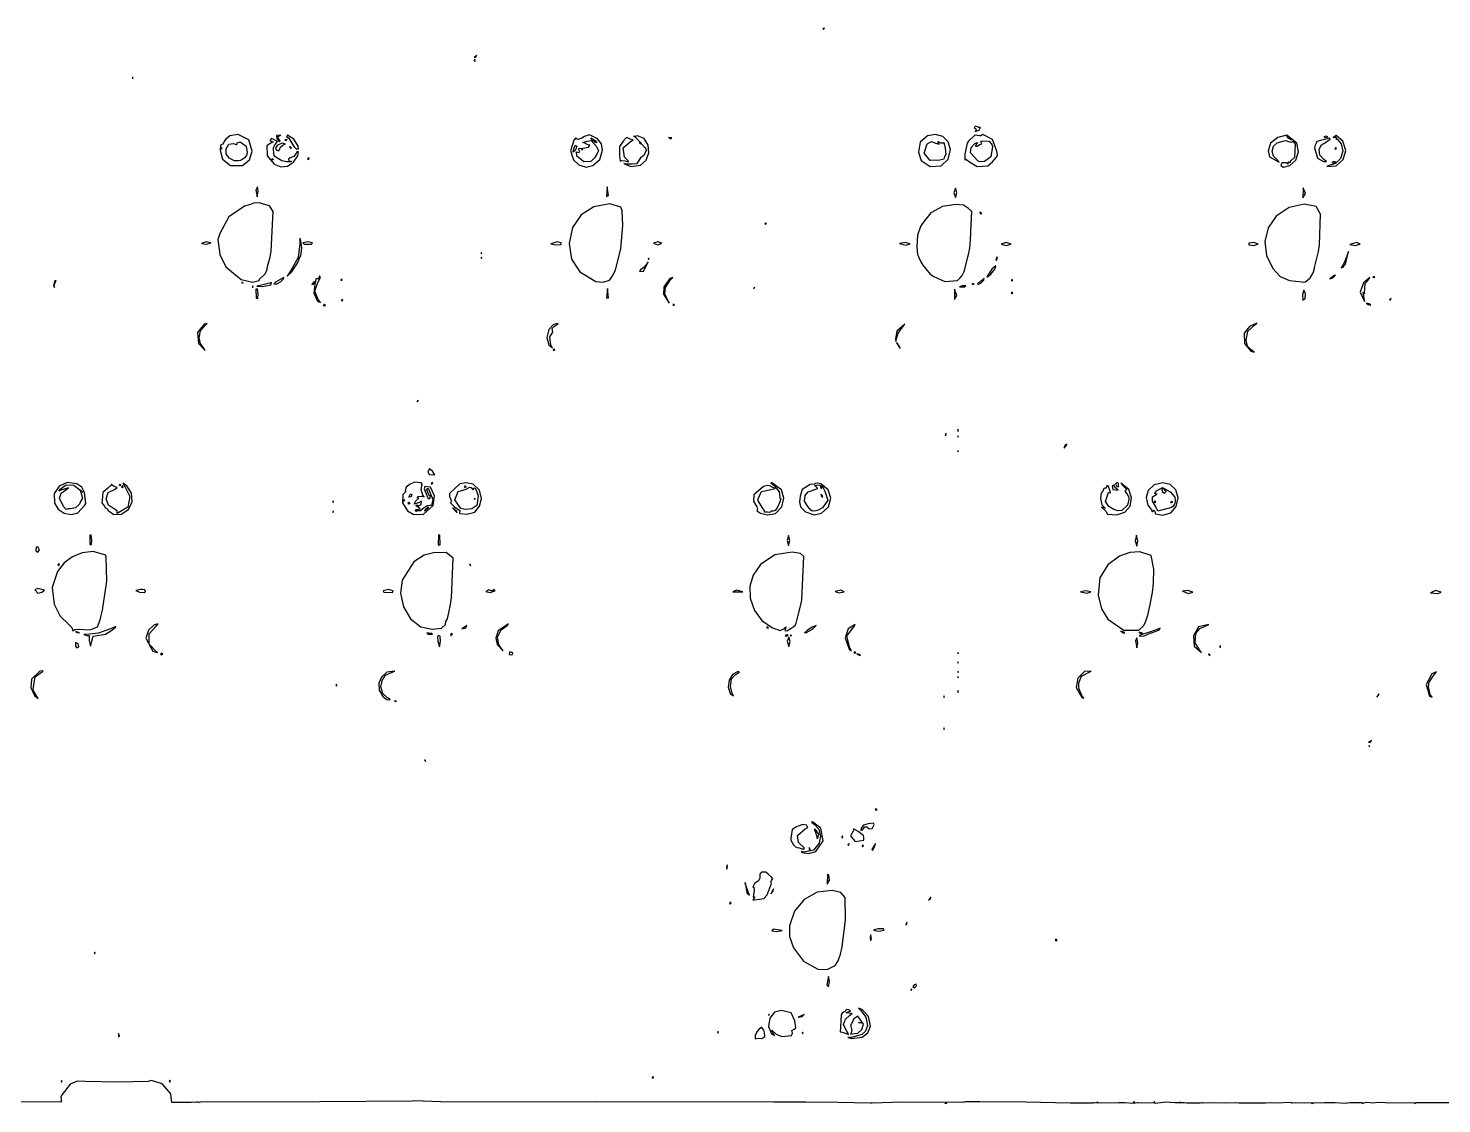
# Model space of a CAD drawing. Extents: x -33 to 316, y 14 to 132.
# Drawn here: x 55 to 132.1, y 13.9 to 72.6 of the extents above; entities that cross this region are included whole.
import ezdxf

# ---------------------------------------------------------------- set-up
doc = ezdxf.new("R2010")
doc.units = 0
doc.layers.add('Layer_1', color=7, linetype='CONTINUOUS')

msp = doc.modelspace()

# ---------------------------------------------------------------- linework, layer by layer
at = {"layer": 'Layer_1', "color": 7}
for points in [[(98.444642, 72.56625), (98.345342, 72.54945), (98.387642, 72.49785), (98.444642, 72.56625)], [(79.481382, 71.08298), (79.331132, 70.98106), (79.416032, 70.98606), (79.481332, 71.08256)], [(79.388782, 70.81695), (79.347782, 70.88045), (79.331182, 70.81695), (79.372182, 70.75345), (79.388782, 70.81695)], [(60.746809, 69.86397), (60.728139, 69.90627), (60.683309, 69.86397), (60.701979, 69.82167), (60.746809, 69.86397)], [(106.86897, 67.00469), (106.94127, 67.16288), (106.85067, 67.16088), (106.78607, 67.19298), (106.67561, 67.23938), (106.597668, 67.152525), (106.68561, 67.07734), (106.70411, 67.01554), (106.65751, 66.94494), (106.86936, 67.00514)], [(66.70247, 65.08307), (67.080771, 65.39527), (67.233673, 65.87574), (67.041365, 66.484371), (66.458888, 66.7709), (66.003547, 66.7044), (65.795474, 66.51488), (65.723264, 66.43508), (65.675284, 66.33988), (65.607754, 66.25638), (65.504865, 66.201258), (65.482739, 65.9186), (65.614486, 65.438171), (66.038479, 65.09398), (66.702473, 65.08318)], [(66.265581, 65.3348), (65.980413, 65.480053), (65.819569, 65.722815), (65.804959, 65.998367), (65.958495, 66.24199), (66.207809, 66.29179), (66.395858, 66.21389), (66.419478, 66.32066), (66.573486, 66.37886), (66.907883, 66.134776), (66.95077, 65.79029), (66.91595, 65.62794), (66.784273, 65.48195), (66.631144, 65.37371), (66.589684, 65.35511), (66.473268, 65.34321), (66.26558, 65.33521)], [(69.149976, 65.04267), (69.485089, 65.265641), (69.710892, 65.62119), (69.758632, 65.836436), (69.678482, 65.85444), (69.591682, 65.69755), (69.493682, 65.57241), (69.303825, 65.50371), (69.215745, 65.42331), (69.227401, 65.32155), (69.37223, 65.31588), (69.34854, 65.28578), (69.112701, 65.28478), (68.845764, 65.33468), (68.430309, 65.58715), (68.393689, 65.97587), (68.401189, 66.06567), (68.483269, 66.23083), (68.613597, 66.395266), (68.578139, 66.41391), (68.366849, 66.52431), (68.282179, 66.56231), (68.198346, 66.451698), (68.257919, 66.4071), (68.368324, 66.37), (68.256315, 66.3196), (68.036829, 66.16012), (68.054394, 65.607679), (68.432553, 65.16392), (68.789912, 65.013708), (69.150014, 65.04294)], [(68.773353, 66.08359), (68.922641, 66.20739), (69.044142, 66.24549), (68.88273, 66.30789), (68.607563, 66.18916), (68.500681, 66.041198), (68.563733, 65.9198), (68.688549, 65.888364), (68.773351, 66.08351)], [(68.747809, 66.43261), (68.637446, 66.60541), (68.578476, 66.64771), (68.684309, 66.69001), (68.790142, 66.73231), (68.563634, 66.71261), (68.574214, 66.5578), (68.663144, 66.428), (68.705474, 66.3937), (68.747804, 66.4326)], [(69.128809, 66.50311), (69.011512, 66.48631), (69.061782, 66.43601), (69.128812, 66.50301)], [(69.74241, 66.13524), (69.509809, 66.51997), (69.147935, 66.73122), (69.101012, 66.674466), (69.230045, 66.56879), (69.495166, 66.11738), (69.623491, 65.98707), (69.748186, 66.003716), (69.74241, 66.13524)], [(85.797732, 65.07929), (86.195437, 65.418258), (86.334422, 65.92701), (86.273133, 66.258861), (86.064612, 66.54749), (85.62798, 66.751269), (85.342472, 66.67535), (85.204892, 66.57865), (84.993222, 66.50025), (84.919122, 66.53635), (84.879148, 66.597293), (84.762832, 66.46655), (84.584632, 65.88839), (84.75787, 65.397139), (85.045032, 65.12275), (85.154072, 65.08455), (85.432763, 65.004178), (85.797712, 65.07955)], [(85.317002, 65.28504), (85.191192, 65.39081), (85.019142, 65.52478), (84.935742, 65.58838), (84.920942, 65.82236), (85.026782, 65.79846), (85.088382, 65.83466), (85.045382, 65.94861), (85.044051, 66.020056), (85.269332, 66.03421), (85.563672, 66.08391), (85.635648, 66.191773), (85.553672, 66.21112), (85.468972, 66.25342), (85.363142, 66.29762), (85.257302, 66.33582), (85.362742, 66.36782), (85.494272, 66.40932), (85.713946, 66.442888), (86.001412, 66.12208), (86.123192, 65.88948), (86.029492, 65.69656), (85.895732, 65.50364), (85.830832, 65.42544), (85.698982, 65.29844), (85.316482, 65.28504)], [(85.930272, 66.33883), (85.767832, 66.49101), (85.698332, 66.59338), (85.935132, 66.45261), (85.983832, 66.38351), (86.015232, 66.31551), (85.930232, 66.33881)], [(87.555082, 65.34362), (87.755691, 65.294658), (87.724782, 65.34762), (87.523702, 65.54485), (87.450306, 66.046451), (87.863592, 66.39359), (88.00708, 66.476909), (87.844792, 66.5193), (87.687392, 66.594), (87.629792, 66.6), (87.463932, 66.41767), (87.250832, 66.12616), (87.260832, 65.64164), (87.275932, 65.4647), (87.298067, 65.326403), (87.383112, 65.35051), (87.555452, 65.34451)], [(88.399702, 65.10789), (88.709723, 65.385017), (88.853765, 65.771606), (88.820908, 66.18873), (88.600232, 66.55746), (88.232472, 66.7019), (88.103242, 66.6742), (88.023088, 66.678525), (88.123542, 66.6266), (88.602182, 66.11037), (88.672182, 66.04127), (88.717682, 65.88531), (88.573582, 65.60463), (88.410212, 65.50533), (88.212512, 65.19374), (88.182912, 65.18374), (87.951052, 65.15744), (87.655892, 65.16144), (87.495112, 65.19584), (87.882522, 65.03969), (88.399752, 65.10749)], [(88.432802, 66.30812), (88.390502, 66.35042), (88.348202, 66.30812), (88.390502, 66.26582), (88.432802, 66.30812)], [(90.116442, 66.59751), (89.937872, 66.60901), (90.059992, 66.53751), (90.116392, 66.59751)], [(104.79639, 65.07529), (105.190125, 65.435261), (105.31329, 65.95691), (105.178169, 66.373762), (104.884956, 66.658328), (104.490728, 66.777117), (104.05256, 66.69664), (103.655225, 66.357164), (103.55684, 65.8144), (103.70008, 65.36634), (104.195536, 65.028241), (104.79639, 65.07529)], [(104.20197, 65.35142), (103.880783, 65.76095), (104.0445, 66.27629), (104.279324, 66.392471), (104.4983, 66.30799), (104.6888, 66.25719), (104.638, 66.34189), (104.6322, 66.391403), (104.7548, 66.33059), (104.91824, 66.31359), (104.94494, 66.34269), (105.01544, 66.03028), (105.04704, 65.68722), (105.00074, 65.61332), (104.96564, 65.49868), (104.94884, 65.43658), (104.73432, 65.37838), (104.20202, 65.35148)], [(107.34211, 65.0656), (107.60251, 65.28429), (107.80896, 65.53191), (107.86856, 65.63071), (107.83656, 65.87413), (107.603088, 66.499548), (107.06291, 66.77371), (106.96216, 66.69961), (106.89716, 66.70661), (106.63989, 66.73291), (106.29749, 66.41412), (106.21709, 66.3032), (106.09752, 65.7075), (106.09352, 65.51348), (106.08272, 65.37701), (106.14152, 65.42991), (106.34612, 65.27804), (106.76361, 65.0399), (107.34258, 65.0659)], [(106.9113, 65.29204), (106.80599, 65.33434), (106.40093, 65.77662), (106.442146, 66.07478), (106.64246, 66.29011), (106.789865, 66.346835), (106.73246, 66.27531), (106.68036, 66.13866), (106.77916, 66.14926), (106.89477, 66.22396), (107.01609, 66.26416), (106.97379, 66.34546), (106.96169, 66.38996), (107.08071, 66.43516), (107.40869, 66.40706), (107.48279, 66.32386), (107.52509, 66.28686), (107.56739, 66.22836), (107.60359, 66.1213), (107.50839, 65.55549), (107.16308, 65.297929), (106.91116, 65.29203)], [(123.81095, 65.08456), (124.139521, 65.379744), (124.27772, 65.83767), (124.19432, 66.30804), (123.64909, 66.73894), (123.155693, 66.620573), (122.75618, 66.29657), (122.62547, 65.88859), (122.71077, 65.55358), (123.23263, 65.27697), (123.12642, 65.39412), (122.925878, 65.596558), (122.857495, 65.867943), (122.921825, 66.134823), (123.11942, 66.32375), (123.572736, 66.447195), (123.86967, 66.36685), (123.96307, 66.37845), (123.99045, 66.41538), (124.10291, 66.24069), (124.06971, 65.51848), (123.89398, 65.35998), (123.83638, 65.31938), (123.82158, 65.22728), (123.78108, 65.24708), (123.73418, 65.29188), (123.71168, 65.22838), (123.69958, 65.16488), (123.63878, 65.22838), (123.37043, 65.23898), (123.32553, 65.09081), (123.47401, 64.99561), (123.81089, 65.08451)], [(123.74935, 66.56158), (123.65175, 66.68904), (123.90811, 66.47887), (123.74936, 66.56157)], [(125.81314, 65.30992), (125.6629, 65.41458), (125.452595, 65.650976), (125.4111, 65.97006), (125.537244, 66.216524), (125.8192, 66.36845), (126.01781, 66.52408), (125.97761, 66.57258), (125.78217, 66.51968), (125.48372, 66.44968), (125.29256, 66.38688), (125.26586, 66.34048), (125.19656, 66.19743), (125.15236, 66.04321), (125.315938, 65.494878), (125.63913, 65.30362), (125.81319, 65.30962)], [(125.87664, 66.64781), (125.79694, 66.69011), (125.66494, 66.64781), (125.74464, 66.60551), (125.87664, 66.64781)], [(126.34671, 65.07649), (126.728594, 65.406048), (126.8705, 65.89576), (126.709048, 66.413143), (126.3359, 66.71559), (126.16747, 66.61689), (126.23067, 66.63739), (126.34479, 66.62689), (126.37399, 66.56339), (126.32109, 66.51689), (126.40509, 66.49839), (126.60989, 66.26094), (126.704841, 65.87073), (126.56739, 65.45961), (126.305855, 65.189655), (125.94976, 65.08044), (125.83422, 65.03814), (126.34667, 65.07654)], [(65.533816, 66.0364), (65.559396, 66.062), (65.556096, 65.9809), (65.533856, 66.0365)], [(69.382809, 66.05135), (69.269919, 66.12435), (69.342969, 66.01146), (69.382809, 66.05126)], [(84.727072, 65.87415), (84.778672, 66.06194), (84.856126, 66.19439), (84.929462, 66.11774), (84.847462, 65.90907), (84.727966, 65.804815), (84.727082, 65.87417)], [(85.257802, 65.96935), (85.239102, 66.01165), (85.194302, 65.96935), (85.213002, 65.92705), (85.257802, 65.96935)], [(126.36347, 66.01155), (126.29747, 66.05385), (126.25767, 66.01155), (126.32367, 65.96925), (126.36347, 66.01155)], [(68.303309, 65.41901), (68.321979, 65.46131), (68.366809, 65.41901), (68.348139, 65.37671), (68.303309, 65.41901)], [(70.335309, 65.46125), (70.319139, 65.50355), (70.250639, 65.46125), (70.266809, 65.41895), (70.335299, 65.46125)], [(126.31302, 65.25282), (126.26712, 65.29512), (126.17292, 65.29212), (126.10942, 65.24982), (126.21878, 65.20752), (126.31298, 65.25302)], [(67.562476, 63.66567), (67.515619, 63.929483), (67.424406, 63.74367), (67.499786, 63.38694), (67.562476, 63.66564)], [(86.664062, 63.44472), (86.591262, 63.91615), (86.545162, 63.40261), (86.663982, 63.44471)], [(105.66247, 63.59865), (105.57777, 63.85265), (105.49307, 63.59865), (105.57777, 63.34465), (105.66247, 63.59865)], [(124.65995, 63.55966), (124.54787, 63.87674), (124.52987, 63.32966), (124.65991, 63.55966)], [(67.606549, 58.81634), (67.654199, 58.92044), (67.668309, 58.93484), (67.923473, 59.16397), (68.006763, 59.32238), (68.039943, 59.45135), (68.061863, 59.58737), (68.133773, 59.82914), (68.204313, 60.09735), (68.225443, 60.1977), (68.261753, 60.41633), (68.366473, 62.58381), (68.17756, 62.89061), (67.842957, 62.98581), (67.622955, 63.05281), (67.293356, 63.02671), (67.143751, 62.96321), (66.812645, 62.87251), (65.951723, 62.28484), (65.46219, 61.37185), (65.360065, 61.05819), (65.465975, 60.2293), (65.784474, 59.55716), (66.620447, 58.86454), (67.241943, 58.72201), (67.606547, 58.81631)], [(86.718302, 58.84324), (86.788802, 58.92434), (86.884002, 59.07985), (86.993472, 59.28004), (87.039272, 59.3939), (87.266892, 60.25401), (87.328992, 60.56492), (87.444222, 61.807), (87.400122, 62.62842), (87.332122, 62.81174), (86.737242, 63.00567), (85.865103, 62.839104), (85.161242, 62.39686), (84.688511, 61.714274), (84.517302, 60.83707), (84.648597, 59.987113), (85.104582, 59.28507), (85.963328, 58.768364), (86.375052, 58.726045), (86.718282, 58.84328)], [(105.69498, 58.81921), (105.83152, 58.96207), (105.92252, 59.06866), (105.94542, 59.09626), (105.97992, 59.17036), (106.05452, 59.30155), (106.09302, 59.42855), (106.25522, 60.10084), (106.29382, 60.235), (106.36092, 60.57155), (106.40442, 61.01605), (106.44472, 61.87503), (106.46992, 62.58584), (106.29571, 62.74286), (106.02619, 62.921504), (105.59905, 62.95866), (104.878084, 62.847871), (104.23685, 62.51017), (103.75755, 61.91257), (103.67275, 61.76628), (103.513326, 61.297784), (103.47958, 60.65621), (103.50868, 60.24346), (103.54858, 60.16936), (103.58828, 60.07176), (103.69411, 59.8307), (103.79994, 59.65019), (104.19352, 59.16921), (104.40116, 59.03157), (105.00644, 58.77207), (105.69512, 58.81927)], [(107.01714, 62.47161), (106.95364, 62.54031), (106.89014, 62.52431), (106.95364, 62.45561), (107.01714, 62.47161)], [(124.48645, 58.73951), (124.56455, 58.72951), (124.64355, 58.75101), (124.77396, 58.83121), (124.92104, 58.96643), (125.0834, 59.24383), (125.1527, 59.46662), (125.1786, 59.59849), (125.37121, 60.40218), (125.43191, 60.76202), (125.49331, 62.43408), (125.24833, 62.84761), (124.59151, 62.96996), (123.77296, 62.801766), (123.06127, 62.32425), (122.633616, 61.690944), (122.45722, 60.949915), (122.537436, 60.185006), (122.87962, 59.48006), (123.290594, 59.036099), (123.79534, 58.80915), (124.48632, 58.73955)], [(95.281102, 61.93966), (95.189502, 61.92286), (95.214102, 61.87256), (95.281102, 61.93956)], [(64.980142, 60.86822), (64.72864, 60.93172), (64.459184, 60.83182), (64.733199, 60.80472), (64.980142, 60.86822)], [(69.705224, 59.76628), (69.848476, 60.11803), (69.890806, 60.14843), (69.934076, 60.60715), (69.868446, 61.08896), (69.826146, 61.111591), (69.835566, 60.81071), (69.745502, 60.066071), (69.338839, 59.37148), (69.130737, 59.05814), (69.367904, 59.265066), (69.70523, 59.76624)], [(70.472892, 60.80142), (70.525812, 60.87022), (70.26459, 60.92312), (69.996058, 60.865963), (70.06829, 60.79736), (70.472895, 60.80136)], [(84.083662, 60.78762), (84.086662, 60.87232), (83.860212, 60.93172), (83.522612, 60.82136), (83.790722, 60.76236), (84.084142, 60.78766)], [(89.575802, 60.84702), (89.342972, 60.93172), (89.110142, 60.84702), (89.342972, 60.76232), (89.575802, 60.84702)], [(79.741062, 60.34689), (79.715462, 60.32129), (79.737662, 60.26569), (79.740662, 60.34679)], [(103.1146, 60.81533), (102.82924, 60.88943), (102.5298, 60.82903), (102.88924, 60.73463), (103.1146, 60.81533)], [(108.6258, 60.80473), (108.35064, 60.88943), (108.07547, 60.80473), (108.35064, 60.72003), (108.6258, 60.80473)], [(122.0878, 60.80473), (121.86555, 60.88873), (121.58496, 60.85113), (121.574906, 60.758848), (121.8363, 60.72004), (122.0878, 60.80474)], [(126.72633, 59.55306), (126.78683, 59.65889), (126.84153, 59.70429), (127.0101, 60.39716), (126.87217, 59.99639), (126.74453, 59.71101), (126.61753, 59.51416), (126.72639, 59.55306)], [(127.65464, 60.80422), (127.46509, 60.88052), (127.08314, 60.78092), (127.36889, 60.72882), (127.65464, 60.80432)], [(79.741062, 60.0929), (79.715462, 60.0673), (79.737662, 60.0117), (79.740662, 60.0928)], [(88.553232, 59.30649), (88.627532, 59.43349), (88.659132, 59.49259), (88.821852, 59.84014), (88.602142, 59.53906), (88.412922, 59.40586), (88.349522, 59.32066), (88.553242, 59.30646)], [(88.877302, 60.0003), (88.858602, 60.0426), (88.813802, 60.0003), (88.832502, 59.958), (88.877302, 60.0003)], [(107.51455, 59.16972), (107.65214, 59.35092), (107.73684, 59.44892), (107.78154, 59.61826), (107.68634, 59.54136), (107.55694, 59.43686), (107.48284, 59.32825), (107.34526, 59.11262), (107.289394, 59.006856), (107.51459, 59.16972)], [(107.86251, 60.0638), (107.82151, 60.085), (107.78051, 59.93684), (107.82151, 59.91564), (107.86251, 60.06381)], [(56.437907, 58.54623), (56.493597, 58.71513), (56.546802, 58.791643), (56.460207, 58.79173), (56.391427, 58.5275), (56.44223, 58.437611), (56.437907, 58.5463)], [(66.736976, 58.68794), (66.660396, 58.72964), (66.673476, 58.68794), (66.736976, 58.68794)], [(68.242921, 58.58697), (68.286411, 58.70588), (68.239811, 58.69188), (67.731811, 58.55998), (67.477811, 58.51528), (67.783568, 58.48418), (68.242923, 58.587)], [(68.572121, 58.63447), (68.765542, 58.75322), (68.913527, 58.89935), (68.947656, 58.972844), (68.790142, 58.88385), (68.504392, 58.72034), (68.409142, 58.61709), (68.572121, 58.63449)], [(70.652812, 58.73664), (70.568142, 58.71984), (70.483472, 58.60709), (70.568142, 58.62379), (70.652812, 58.73655)], [(70.949142, 57.61344), (70.824232, 57.78187), (70.654229, 58.239524), (70.800632, 58.71238), (70.949622, 58.98585), (70.901122, 59.06585), (70.862822, 58.96507), (70.847022, 58.88567), (70.770022, 58.93367), (70.697822, 58.90157), (70.683622, 58.78344), (70.647322, 58.61372), (70.583193, 58.126626), (70.792372, 57.68502), (70.949102, 57.61342)], [(72.134472, 58.85651), (72.115772, 58.89881), (72.070972, 58.85651), (72.089672, 58.81421), (72.134472, 58.85651)], [(89.873382, 57.76161), (89.72326, 58.086256), (89.765002, 58.44505), (90.029262, 58.82759), (90.169908, 58.976319), (90.007562, 58.92509), (89.682992, 58.46747), (89.656192, 58.07026), (89.962892, 57.58726), (89.873492, 57.76159)], [(106.5938, 58.62139), (106.4884, 58.64569), (106.5278, 58.60269), (106.5938, 58.62139)], [(106.96282, 58.67269), (107.1316, 58.84202), (107.143038, 58.938556), (107.0422, 58.83602), (106.91551, 58.73019), (106.80547, 58.66669), (106.800239, 58.604965), (106.96282, 58.67269)], [(108.71047, 58.86151), (108.66817, 58.87771), (108.62587, 58.80921), (108.66817, 58.79301), (108.71047, 58.86151)], [(126.15453, 58.97069), (126.301, 59.10727), (126.2282, 59.08357), (126.04593, 58.94827), (125.99703, 58.90017), (126.15445, 58.97077)], [(127.88155, 57.76713), (127.80845, 58.17988), (127.84515, 58.13758), (127.87685, 58.09528), (127.90445, 58.38103), (127.923364, 58.650349), (128.07376, 58.82552), (128.17646, 58.98427), (127.826035, 58.691985), (127.65573, 58.17521), (127.88983, 57.67193), (127.88183, 57.76713)], [(128.44839, 59.0113), (128.34255, 59.0113), (128.39545, 58.9899), (128.44835, 59.0113)], [(67.287309, 58.47613), (67.268639, 58.51843), (67.223809, 58.47613), (67.242479, 58.43383), (67.287309, 58.47613)], [(67.562476, 58.09513), (67.524124, 58.353216), (67.436022, 58.35001), (67.441622, 57.85484), (67.532101, 57.842726), (67.562437, 58.09513)], [(86.662482, 57.87288), (86.597682, 58.37967), (86.545282, 57.85676), (86.662522, 57.87286)], [(94.629632, 58.41483), (94.613032, 58.45463), (94.571232, 58.38893), (94.629732, 58.41483)], [(105.65422, 58.00663), (105.53029, 58.34912), (105.52229, 57.78379), (105.65427, 58.00663)], [(106.08538, 58.47113), (106.141279, 58.530193), (105.96227, 58.53353), (105.80726, 58.47023), (106.08538, 58.47116)], [(108.71047, 58.13749), (108.66817, 58.17979), (108.62587, 58.13749), (108.66817, 58.09519), (108.71047, 58.13749)], [(124.65095, 57.8128), (124.66235, 58.09819), (124.57485, 58.29898), (124.50075, 58.04182), (124.52895, 57.74238), (124.65087, 57.81278)], [(129.34458, 57.8466), (129.24214, 57.7699), (129.30514, 57.756), (129.34454, 57.8465)], [(71.221562, 57.45587), (71.175662, 57.52037), (71.095562, 57.46307), (71.221562, 57.45607)], [(72.176812, 57.75913), (72.134512, 57.79893), (72.092212, 57.73293), (72.134512, 57.69313), (72.176812, 57.75913)], [(90.253142, 57.47897), (90.210842, 57.52377), (90.168542, 57.50507), (90.210842, 57.46027), (90.253142, 57.47897)], [(128.14147, 57.54497), (127.97214, 57.59087), (128.08855, 57.50957), (128.221733, 57.469795), (128.14145, 57.54507)], [(64.604612, 55.1183), (64.41037, 55.36418), (64.34538, 55.69148), (64.406885, 56.073853), (64.625127, 56.32526), (64.771275, 56.47162), (64.612497, 56.43), (64.254745, 55.976478), (64.306571, 55.37855), (64.671303, 55.00539), (64.604613, 55.1183)], [(83.606802, 55.1547), (83.516702, 55.29947), (83.467102, 55.74484), (83.622502, 56.00672), (83.596502, 56.20064), (83.723242, 56.32056), (83.906842, 56.47745), (83.667442, 56.41306), (83.411136, 56.140076), (83.301672, 55.70465), (83.409502, 55.30381), (83.606802, 55.15467)], [(102.44882, 55.94404), (102.68477, 56.27212), (102.8124, 56.44431), (102.38601, 56.04819), (102.30631, 55.62893), (102.33451, 55.49181), (102.37151, 55.63997), (102.44881, 55.94404)], [(121.874998, 54.90976), (121.707848, 55.0439), (121.508318, 55.243293), (121.432088, 55.5615), (121.522192, 56.064889), (121.894318, 56.38416), (122.018888, 56.48424), (121.609753, 56.317885), (121.321548, 55.94462), (121.348737, 55.379204), (121.682518, 54.96345), (121.874998, 54.90975)], [(83.733802, 55.0473), (83.691502, 55.0896), (83.649202, 55.0473), (83.691502, 55.005), (83.733802, 55.0473)], [(102.52525, 55.2004), (102.41683, 55.38134), (102.36403, 55.42814), (102.55925, 55.10484), (102.52525, 55.20044)], [(76.288542, 52.28514), (76.272542, 52.30114), (76.214442, 52.21104), (76.288542, 52.28514)], [(105.06618, 50.47531), (105.02748, 50.45411), (105.02748, 50.34828), (105.06618, 50.47528)], [(105.73372, 50.35625), (105.70812, 50.33065), (105.73032, 50.27505), (105.73332, 50.35625)], [(105.73414, 50.71792), (105.71304, 50.66582), (105.73254, 50.59092), (105.73454, 50.71792)], [(105.73372, 49.55191), (105.70812, 49.52631), (105.73032, 49.47071), (105.73332, 49.55181)], [(111.5468, 49.72994), (111.613, 49.81434), (111.6493, 49.88814), (111.54173, 49.83554), (111.50453, 49.67103), (111.54683, 49.73003)], [(57.729437, 46.15102), (58.100091, 46.57784), (58.162131, 46.66524), (58.092561, 47.2579), (57.932172, 47.54821), (57.666036, 47.73175), (57.141557, 47.806775), (56.701047, 47.603809), (56.437803, 47.202909), (56.445122, 46.68413), (56.648031, 46.349877), (56.972335, 46.131909), (57.354111, 46.056761), (57.729434, 46.15097)], [(76.547602, 46.06617), (77.098022, 46.55628), (77.172061, 47.082689), (76.947502, 47.54507), (76.638882, 47.59637), (76.601482, 47.45593), (76.755542, 47.09086), (76.833442, 46.93541), (76.915742, 46.93841), (76.947442, 47.06771), (76.879342, 47.10571), (76.741112, 47.43696), (76.820312, 47.50536), (77.072412, 46.87516), (77.003412, 46.56015), (76.918112, 46.55315), (76.768162, 46.53655), (76.549932, 46.38356), (76.410112, 46.25854), (76.256182, 46.26354), (76.193282, 46.30294), (76.184282, 46.22904), (76.138882, 46.24024), (76.151982, 46.33414), (76.299592, 46.34414), (76.382562, 46.364771), (76.282892, 46.46089), (76.160963, 46.543625), (76.219192, 46.58121), (76.282692, 46.53891), (76.452482, 46.60321), (76.456482, 46.76196), (76.411582, 46.77196), (76.344882, 46.70946), (76.175552, 46.66496), (76.070962, 46.63416), (76.160362, 46.81139), (76.324932, 46.95948), (76.215522, 46.97308), (76.275122, 47.03848), (76.481332, 47.06688), (76.605017, 47.021518), (76.540632, 47.11708), (76.451932, 47.43409), (76.504832, 47.69405), (76.436147, 47.783565), (76.085072, 47.81767), (75.850692, 47.71154), (75.635442, 47.54365), (75.562942, 47.34354), (75.605242, 47.30124), (75.548542, 47.25894), (75.442702, 47.15112), (75.426403, 46.698676), (75.695322, 46.25677), (76.001775, 46.082108), (76.547042, 46.06745)], [(77.188382, 48.22369), (77.063522, 48.42229), (76.898495, 48.547105), (76.813462, 48.40099), (76.884562, 48.24744), (77.188392, 48.22374)], [(77.087472, 47.76833), (77.023972, 47.80813), (76.987572, 47.71053), (77.087472, 47.76833)], [(79.362942, 46.19212), (79.630818, 46.512108), (79.727432, 46.93657), (79.621285, 47.387669), (79.280432, 47.71633), (78.895962, 47.79093), (78.555442, 47.72653), (77.992672, 47.20604), (77.995672, 47.0209), (78.060872, 46.89864), (78.089272, 46.76772), (78.062572, 46.72782), (78.038306, 46.702953), (78.263362, 46.48178), (78.549112, 46.28437), (78.537112, 46.15439), (78.547712, 46.11289), (78.928902, 46.08439), (79.362652, 46.19217)], [(95.763872, 46.12543), (96.104652, 46.474415), (96.222172, 46.95441), (96.084582, 47.40996), (95.566002, 47.78696), (95.505608, 47.781773), (95.666202, 47.66866), (95.972862, 47.29748), (96.004862, 47.04246), (95.986862, 46.96536), (96.055762, 46.94196), (96.010462, 46.74965), (95.926762, 46.57621), (95.841162, 46.41099), (95.756462, 46.27271), (95.631702, 46.25041), (95.523122, 46.24241), (95.459122, 46.16611), (95.336142, 46.18941), (95.292142, 46.18869), (95.161172, 46.18169), (95.158172, 46.28079), (95.059372, 46.42855), (94.815862, 46.79988), (94.811862, 46.92523), (95.006112, 47.3156), (95.440002, 47.4044), (95.756722, 47.4802), (95.555652, 47.5657), (95.502752, 47.6042), (95.412752, 47.6161), (95.351752, 47.6344), (95.112702, 47.5935), (94.586682, 47.13088), (94.570982, 46.791331), (94.755982, 46.48407), (94.792582, 46.34131), (94.744982, 46.25791), (94.846522, 46.19961), (94.950322, 46.13861), (95.321333, 46.037733), (95.764052, 46.12581)], [(114.48716, 47.5941), (114.46646, 47.6614), (114.47046, 47.749), (114.40906, 47.8087), (114.29804, 47.7325), (114.372038, 47.582523), (114.48673, 47.59411)], [(56.944599, 46.49121), (56.72579, 46.94533), (56.808434, 47.220361), (57.065189, 47.40174), (57.213576, 47.50936), (56.799226, 47.3837), (56.688447, 47.331838), (56.758876, 47.4485), (57.093204, 47.676294), (57.511825, 47.65724), (57.993794, 47.28473), (57.936214, 47.31093), (57.852894, 47.38503), (57.915654, 47.14669), (57.980883, 46.955748), (57.872234, 46.76488), (57.814414, 46.61971), (57.597295, 46.420496), (57.315215, 46.37282), (57.192677, 46.37982), (57.092241, 46.341129), (56.9446, 46.49149)], [(60.081215, 46.07517), (60.479085, 46.329655), (60.678307, 46.74724), (60.656716, 47.217183), (60.392149, 47.62874), (60.169725, 47.765135), (60.292429, 47.58284), (60.562188, 47.045284), (60.446993, 46.46911), (59.870671, 46.11492), (59.865171, 46.26767), (59.721386, 46.35487), (59.386305, 46.566706), (59.265101, 46.91751), (59.371823, 47.257344), (59.715713, 47.43235), (59.875467, 47.54089), (59.701511, 47.59659), (59.603771, 47.66009), (59.556911, 47.72359), (59.534551, 47.65969), (59.366741, 47.50546), (59.086803, 47.258598), (59.055079, 46.83454), (59.031569, 46.69378), (59.078069, 46.63028), (59.184644, 46.51704), (59.217764, 46.42324), (59.311424, 46.40904), (59.378744, 46.28), (59.688438, 46.06954), (60.081177, 46.07554)], [(60.069476, 47.658), (60.027146, 47.7028), (59.984816, 47.6841), (60.027146, 47.6393), (60.069476, 47.658)], [(60.196476, 47.5754), (60.154146, 47.6389), (60.111816, 47.5754), (60.154146, 47.5119), (60.196476, 47.5754)], [(75.779582, 47.00001), (75.859582, 47.18517), (75.926682, 47.14527), (75.902182, 47.02136), (75.779592, 47.00006)], [(78.678652, 46.36308), (78.599552, 46.38798), (78.282712, 46.86093), (78.453672, 47.312485), (78.894362, 47.44277), (79.027552, 47.51467), (79.094252, 47.56087), (79.164752, 47.53497), (79.204152, 47.47347), (79.267652, 47.41197), (79.331152, 47.50047), (79.39627, 47.511196), (79.480512, 47.30659), (79.545112, 47.07858), (79.484212, 46.55942), (79.200302, 46.37876), (78.859932, 46.34296), (78.678662, 46.36306)], [(78.823172, 47.57547), (78.839772, 47.63897), (78.880772, 47.57547), (78.864172, 47.51197), (78.823172, 47.57547)], [(98.283192, 46.13343), (98.659645, 46.477106), (98.776736, 46.94785), (98.63758, 47.413652), (98.245292, 47.7425), (98.062392, 47.764), (97.953232, 47.7464), (97.882732, 47.7194), (97.652462, 47.7003), (97.220382, 47.42372), (97.111212, 47.06161), (97.066512, 46.74581), (97.12338, 46.472291), (97.408172, 46.20538), (97.87152, 46.038574), (98.283192, 46.13348)], [(97.774792, 46.23854), (97.690092, 46.30524), (97.522312, 46.49799), (97.344135, 46.78131), (97.375612, 47.09076), (97.549092, 47.28982), (97.968392, 47.43707), (98.079251, 47.47632), (97.990692, 47.57317), (97.896592, 47.63907), (97.990692, 47.63907), (98.084792, 47.68137), (98.298262, 47.63097), (98.373762, 47.50746), (98.456262, 47.32589), (98.618831, 46.850933), (98.322152, 46.42465), (98.094532, 46.30282), (97.963012, 46.26692), (97.774752, 46.23852)], [(98.296512, 47.53323), (98.227812, 47.59673), (98.211812, 47.53323), (98.280512, 47.46973), (98.296512, 47.53323)], [(98.329012, 47.08873), (98.242512, 47.17343), (98.254212, 47.08873), (98.340712, 47.00403), (98.329012, 47.08873)], [(114.81532, 46.18665), (115.102206, 46.518693), (115.17697, 46.96691), (115.03826, 47.42902), (114.60214, 47.76591), (114.72582, 47.62848), (114.9126, 47.450535), (114.87354, 47.38506), (114.813266, 47.328813), (114.94404, 47.16968), (115.02484, 47.00841), (115.02482, 46.88213), (114.96212, 46.56296), (114.65551, 46.27313), (114.42497, 46.26413), (114.22227, 46.34193), (113.935796, 46.50075), (113.76561, 46.77948), (113.92087, 47.26017), (114.00217, 47.25317), (114.02697, 47.22707), (113.98917, 47.39288), (113.89857, 47.61738), (113.83117, 47.63858), (113.79107, 47.49409), (113.72827, 47.49409), (113.66477, 47.48409), (113.63167, 47.37826), (113.52725, 47.2256), (113.49715, 46.97511), (113.49915, 46.83838), (113.55805, 46.59664), (113.762, 46.39777), (113.63461, 46.43367), (113.53601, 46.45497), (113.77942, 46.24168), (113.79122, 46.20168), (113.874376, 46.084956), (114.37055, 46.04591), (114.8148, 46.18694)], [(114.44604, 47.38399), (114.31842, 47.49439), (114.2138, 47.63894), (114.2561, 47.68124), (114.13125, 47.62174), (114.15395, 47.41761), (114.44602, 47.38391)], [(117.3192, 46.15785), (117.619596, 46.492961), (117.7271, 46.96755), (117.58993, 47.41041), (117.294378, 47.703256), (116.87833, 47.77939), (116.418188, 47.680986), (116.09441, 47.37466), (115.97204, 46.98125), (116.02834, 46.73901), (116.07654, 46.57008), (116.2049, 46.4046), (116.2875, 46.3047), (116.2865, 46.2222), (116.3309, 46.2347), (116.4156, 46.2967), (116.4579, 46.2209), (116.490123, 46.097125), (116.88353, 46.03374), (117.31959, 46.15783)], [(116.59073, 46.29782), (116.50133, 46.48449), (116.31523, 46.78657), (116.318725, 47.019201), (116.46109, 47.11069), (116.58455, 47.17959), (116.50015, 47.19459), (116.44115, 47.23409), (116.50435, 47.30039), (116.54215, 47.35369), (116.86838, 47.5346), (117.29545, 47.30157), (117.53691, 47.00392), (117.56231, 46.86935), (117.56631, 46.75991), (117.54341, 46.68421), (117.49871, 46.59771), (117.43081, 46.49285), (117.36731, 46.43845), (117.30381, 46.42015), (116.81784, 46.29938), (116.73114, 46.28258), (116.61337, 46.24348), (116.59037, 46.29788)], [(117.06435, 47.3076), (116.94889, 47.46959), (116.830971, 47.439824), (116.85409, 47.31966), (116.969481, 47.219335), (117.06439, 47.30756)], [(71.655392, 46.80027), (71.629792, 46.77467), (71.651992, 46.71907), (71.654992, 46.80017)], [(71.655422, 46.24987), (71.629822, 46.22427), (71.652022, 46.16867), (71.655022, 46.24977)], [(75.464732, 46.77786), (75.495232, 46.8901), (75.532632, 46.8311), (75.464732, 46.7778)], [(75.732832, 46.68866), (75.775132, 46.72846), (75.817432, 46.66246), (75.775132, 46.62266), (75.732832, 46.68866)], [(76.643002, 46.27406), (76.730702, 46.38731), (76.829202, 46.48721), (76.826202, 46.40511), (76.643052, 46.24305), (76.643052, 46.27415)], [(78.394432, 46.23077), (78.151152, 46.43058), (78.415462, 46.15727), (78.394462, 46.23077)], [(79.394672, 46.91931), (79.375972, 46.96161), (79.331172, 46.91931), (79.349872, 46.87701), (79.394672, 46.91931)], [(116.49983, 46.74759), (116.45753, 46.81359), (116.41523, 46.77379), (116.45753, 46.70779), (116.49983, 46.74759)], [(117.43117, 46.74859), (117.36767, 46.76519), (117.30417, 46.72419), (117.36767, 46.70759), (117.43117, 46.74859)], [(58.494295, 44.65521), (58.458586, 44.929254), (58.369966, 44.94052), (58.383366, 44.43422), (58.470455, 44.420481), (58.494295, 44.65521)], [(77.472222, 44.41118), (77.463222, 44.93893), (77.388922, 44.95383), (77.370122, 44.40763), (77.472642, 44.41163)], [(96.545832, 44.64401), (96.476132, 44.90859), (96.400032, 44.64401), (96.469732, 44.37943), (96.545832, 44.64401)], [(115.52614, 44.60971), (115.460103, 44.928495), (115.38055, 44.61971), (115.46515, 44.33732), (115.52615, 44.60999)], [(55.624476, 44.14278), (55.566596, 44.28998), (55.45776, 44.277539), (55.438872, 44.09025), (55.544862, 44.00105), (55.624482, 44.14282)], [(57.56664, 39.79706), (57.74866, 39.80886), (58.393668, 39.773245), (58.787423, 39.94481), (58.853663, 40.09261), (58.935613, 40.32043), (58.996293, 40.55237), (59.034223, 40.69372), (59.067973, 40.85433), (59.302017, 42.42257), (59.268977, 43.75793), (59.248967, 43.84843), (58.556694, 44.04086), (57.958111, 43.969318), (57.4278, 43.760103), (56.976064, 43.419078), (56.613205, 42.95211), (56.320957, 42.089673), (56.425956, 41.16743), (56.758099, 40.524401), (57.224354, 40.07515), (57.399399, 39.89802), (57.445354, 39.722511), (57.566641, 39.79712)], [(77.561917, 39.86926), (77.769987, 40.06221), (77.793787, 40.22921), (77.875787, 40.36728), (77.950987, 40.71837), (78.035587, 41.16287), (78.097387, 41.52271), (78.190687, 43.67571), (77.81405, 43.988534), (77.108627, 43.97708), (76.600627, 43.85023), (76.045567, 43.48018), (75.411927, 42.49128), (75.314816, 41.769267), (75.482343, 41.026414), (75.869502, 40.375786), (76.431287, 39.93045), (77.050537, 39.80824), (77.561907, 39.86924)], [(96.214567, 39.82896), (96.321747, 39.931549), (96.308267, 39.85296), (96.271905, 39.743981), (96.375867, 39.72318), (96.627027, 39.87135), (96.833107, 40.01951), (96.899407, 40.14709), (96.939507, 40.34817), (97.131797, 41.05668), (97.198697, 41.41651), (97.318597, 43.76601), (97.1328, 43.931566), (96.683527, 44.01754), (95.735862, 43.855643), (94.956377, 43.33925), (94.551526, 42.760985), (94.361131, 42.148163), (94.385511, 41.503213), (94.624987, 40.82857), (95.014668, 40.288313), (95.607097, 39.89336), (96.018938, 39.734196), (96.214577, 39.82896)], [(115.573135, 39.76606), (115.839475, 39.98807), (115.944065, 40.1888), (115.985865, 40.30461), (116.074665, 40.57978), (116.203975, 41.16246), (116.316465, 41.81863), (116.369965, 42.31924), (116.392865, 43.08124), (116.249775, 43.822133), (115.632085, 44.02862), (115.09084, 43.992505), (114.531415, 43.7853), (113.890856, 43.318313), (113.460365, 42.6018), (113.369665, 41.65998), (113.539821, 40.917649), (113.891695, 40.3644), (114.753305, 39.76555), (115.573305, 39.76606)], [(56.725143, 43.34462), (56.682813, 43.38442), (56.640483, 43.31842), (56.682813, 43.27862), (56.725143, 43.34462)], [(79.127232, 43.33012), (79.077132, 43.33612), (79.155432, 43.25782), (79.127232, 43.32982)], [(55.762059, 41.8279), (55.907027, 41.939335), (55.544623, 42.02563), (55.378976, 41.95373), (55.536008, 41.77809), (55.762059, 41.82789)], [(61.405486, 41.8433), (61.367776, 41.95608), (61.243227, 41.97418), (61.140149, 41.97118), (60.882166, 41.91598), (61.093401, 41.82858), (61.347562, 41.80508), (61.405482, 41.84368)], [(74.886142, 41.8146), (74.911842, 41.8993), (74.657852, 41.9663), (74.378152, 41.9098), (74.406352, 41.8251), (74.886132, 41.8146)], [(80.466122, 41.8921), (80.429022, 41.9662), (80.321432, 41.8921), (80.263832, 41.8951), (80.125752, 41.963971), (79.973452, 41.8686), (80.205402, 41.8051), (80.466132, 41.8925)], [(93.978472, 41.8554), (93.638172, 41.9404), (93.447562, 41.8419), (93.978472, 41.8553)], [(99.504712, 41.842), (99.324292, 41.9346), (99.016142, 41.8604), (99.246472, 41.7969), (99.504712, 41.8421)], [(112.96497, 41.8393), (112.69333, 41.9028), (112.40524, 41.8534), (112.7533, 41.7718), (112.96497, 41.8392)], [(118.52383, 41.8287), (118.24845, 41.914), (117.95778, 41.8775), (118.29149, 41.75524), (118.52383, 41.82864)], [(132.06974, 41.8332), (131.76772, 41.920254), (131.4858, 41.7946), (131.9008, 41.7485), (132.06974, 41.8332)], [(62.059142, 38.53978), (62.006222, 38.57978), (61.609622, 38.98722), (61.603937, 39.55471), (62.00068, 39.97802), (62.107174, 40.0947), (61.961124, 40.0648), (61.84403, 40.0189), (61.583097, 39.752971), (61.424139, 39.31644), (61.808335, 38.61262), (62.059138, 38.53972)], [(80.870092, 38.697), (80.685112, 38.95831), (80.614812, 39.3774), (80.799802, 39.77601), (81.130282, 40.02068), (81.202182, 40.10068), (80.647252, 39.71587), (80.514931, 39.327118), (80.587652, 38.96976), (80.915952, 38.62294), (80.870052, 38.69704)], [(57.822278, 39.61106), (57.614138, 39.68486), (57.688218, 39.62476), (57.822275, 39.61096)], [(58.481561, 39.16281), (58.566231, 39.42977), (59.228578, 39.54502), (59.519146, 39.71656), (59.751979, 39.89418), (59.799511, 39.96263), (59.646146, 39.88288), (58.841812, 39.58513), (58.36237, 39.54763), (58.057951, 39.51213), (58.20931, 39.46863), (58.333812, 39.46863), (58.333812, 39.16919), (58.407892, 38.88447), (58.481562, 39.16274)], [(77.062257, 39.5369), (77.021357, 39.5794), (76.869087, 39.5993), (76.760858, 39.61825), (76.815387, 39.5331), (77.062247, 39.5371)], [(77.496872, 39.16527), (77.489193, 39.429001), (77.396442, 39.4687), (77.339242, 39.4078), (77.360842, 39.15432), (77.436642, 38.84421), (77.496742, 39.16523)], [(78.147407, 39.5564), (78.085407, 39.5727), (78.038507, 39.46873), (78.147437, 39.55643)], [(78.885707, 39.88206), (78.940707, 40.01168), (78.653797, 39.8246), (78.885707, 39.8821)], [(95.375467, 39.89286), (95.301367, 39.93456), (95.290767, 39.89286), (95.375467, 39.89286)], [(96.454967, 39.4687), (96.396467, 39.511), (96.285637, 39.4687), (96.344137, 39.4264), (96.454967, 39.4687)], [(96.560802, 39.13767), (96.486702, 39.37617), (96.399502, 39.1562), (96.495702, 38.86011), (96.560802, 39.13767)], [(96.645467, 39.4687), (96.603167, 39.511), (96.560867, 39.4687), (96.603167, 39.4264), (96.645467, 39.4687)], [(97.776137, 39.80836), (97.978307, 40.02002), (97.795897, 39.94112), (97.507847, 39.75112), (97.348887, 39.6143), (97.460167, 39.6338), (97.776137, 39.80835)], [(99.820612, 38.79783), (99.648987, 39.439026), (100.07331, 39.99131), (100.10231, 40.06131), (99.734897, 39.837228), (99.566502, 39.34832), (99.786982, 38.71843), (99.910977, 38.627878), (99.820682, 38.79783)], [(114.806465, 39.63306), (114.597875, 39.69746), (114.753545, 39.59626), (114.806445, 39.63306)], [(115.51749, 39.06688), (115.464494, 39.343761), (115.39892, 39.17233), (115.46952, 38.79133), (115.51752, 39.06688)], [(115.780135, 39.59696), (115.597375, 39.64106), (115.621375, 39.61876), (115.695475, 39.60006), (115.737775, 39.55316), (115.780075, 39.59686)], [(115.863865, 39.4464), (116.070135, 39.5344), (116.675075, 39.76151), (116.733648, 39.862101), (116.462295, 39.76104), (116.102465, 39.63661), (115.843635, 39.55341), (115.610795, 39.46951), (115.610795, 39.42641), (115.863865, 39.44641)], [(118.92269, 38.63168), (118.645835, 39.059326), (118.68467, 39.57752), (118.89656, 39.8474), (119.16692, 39.94822), (119.4012, 40.0579), (118.83789, 39.94709), (118.55205, 39.453626), (118.58829, 38.88865), (118.98954, 38.53643), (118.92274, 38.63163)], [(57.784695, 38.8563), (57.749315, 39.00446), (57.594061, 39.081416), (57.59849, 38.88658), (57.673729, 38.795129), (57.784693, 38.85628)], [(81.363142, 38.41478), (81.426642, 38.43728), (81.439342, 38.52878), (81.259398, 38.568998), (81.244552, 38.43358), (81.363142, 38.41478)], [(100.13797, 38.53648), (100.07197, 38.57878), (100.03217, 38.53648), (100.09817, 38.49418), (100.13797, 38.53648)], [(105.73372, 38.54478), (105.70812, 38.51918), (105.73032, 38.46358), (105.73332, 38.54468)], [(120.0558, 38.88099), (120.0135, 38.89719), (119.9712, 38.82869), (120.0135, 38.81249), (120.0558, 38.88099)], [(62.355476, 38.45258), (62.291976, 38.49488), (62.228476, 38.45258), (62.291976, 38.41028), (62.355476, 38.45258)], [(100.40277, 38.42078), (100.20147, 38.45898), (100.36375, 38.37118), (100.40275, 38.42078)], [(105.73372, 38.0372), (105.70812, 38.0116), (105.73032, 37.956), (105.73332, 38.0371)], [(119.46314, 38.40318), (119.37184, 38.46968), (119.42324, 38.36792), (119.46304, 38.40322)], [(55.494356, 36.135), (55.288696, 36.48241), (55.328146, 36.79349), (55.394209, 37.207439), (55.667828, 37.42107), (55.83252, 37.53121), (55.769183, 37.54706), (55.643656, 37.52136), (55.200667, 37.08468), (55.159207, 36.63051), (55.361768, 36.20082), (55.555324, 36.03974), (55.494364, 36.13504)], [(74.759142, 35.9742), (74.608392, 36.0649), (74.345497, 36.302273), (74.251142, 36.66083), (74.295242, 36.90857), (74.315642, 37.01025), (74.505727, 37.303024), (74.920692, 37.479), (75.013192, 37.5213), (74.572712, 37.4677), (74.273798, 37.202215), (74.132692, 36.863651), (74.156451, 36.494579), (74.352132, 36.13757), (74.580792, 35.98516), (74.727442, 35.96136), (74.759242, 35.97416)], [(93.470472, 36.17368), (93.396372, 36.30511), (93.319272, 36.6892), (93.364598, 37.101068), (93.564282, 37.31654), (93.799722, 37.47122), (93.728022, 37.50262), (93.421107, 37.340512), (93.230788, 37.028546), (93.184426, 36.646907), (93.309382, 36.27578), (93.470482, 36.17368)], [(105.73372, 37.52923), (105.70812, 37.50363), (105.73032, 37.44803), (105.73332, 37.52913)], [(105.73372, 37.2329), (105.70812, 37.2073), (105.73032, 37.1517), (105.73332, 37.2328)], [(112.46623, 36.2044), (112.3046, 36.6028), (112.3006, 36.88344), (112.456335, 37.245013), (112.89956, 37.47907), (112.98586, 37.52137), (112.60904, 37.50237), (112.252684, 37.132126), (112.16614, 36.62443), (112.46604, 36.08612), (112.576136, 36.052226), (112.46604, 36.20437)], [(131.57047, 36.10768), (131.46531, 36.25829), (131.37011, 36.67305), (131.41461, 36.94153), (131.44131, 36.97743), (131.65896, 37.30877), (131.801668, 37.479516), (131.56366, 37.36857), (131.239425, 36.797655), (131.43398, 36.15621), (131.57048, 36.10771)], [(71.823842, 36.81178), (71.802542, 36.75888), (71.823842, 36.70598), (71.823842, 36.81181)], [(105.73284, 36.47352), (105.71154, 36.42062), (105.73284, 36.36772), (105.73284, 36.47356)], [(128.65073, 36.2114), (128.674493, 36.290609), (128.58643, 36.1827), (128.56013, 36.1004), (128.65063, 36.21144)], [(75.097802, 35.88901), (74.992402, 35.91331), (75.031802, 35.87031), (75.097802, 35.88901)], [(104.97172, 36.1747), (104.94612, 36.1491), (104.96832, 36.0935), (104.97132, 36.1746)], [(104.97084, 34.44155), (104.94954, 34.38865), (104.97084, 34.33575), (104.97084, 34.44159)], [(128.27286, 33.74511), (128.09914, 33.64811), (128.21075, 33.65511), (128.27285, 33.74471)], [(128.14672, 33.46861), (128.12302, 33.44491), (128.17562, 33.39271), (128.14672, 33.46861)], [(76.671902, 32.6622), (76.621802, 32.6682), (76.700102, 32.5899), (76.671902, 32.6619)], [(97.968942, 27.69785), (98.360315, 28.276913), (98.241942, 28.96393), (97.809642, 29.28851), (97.732316, 29.291768), (97.873142, 29.18617), (98.138003, 28.909275), (98.211802, 28.51547), (98.168702, 28.25023), (98.150802, 28.14962), (97.84698, 27.770771), (97.327442, 27.65509), (97.166862, 27.69649), (97.221242, 27.633343), (97.557952, 27.57483), (97.968962, 27.69788)], [(101.31745, 29.96484), (101.22675, 30.02694), (101.19385, 29.96344), (101.31749, 29.96444)], [(97.343972, 27.87605), (97.02043, 28.188175), (96.958802, 28.56615), (97.375722, 28.93007), (97.52736, 29.006808), (97.492142, 29.05452), (97.449842, 29.12372), (97.248762, 29.16582), (96.997582, 29.07112), (96.903182, 29.03102), (96.666342, 28.8969), (96.607142, 28.41205), (96.607142, 28.31615), (96.740662, 28.05668), (96.861622, 27.94519), (96.944722, 27.91629), (97.055082, 27.90089), (97.278862, 27.82809), (97.343862, 27.87599)], [(98.084802, 28.46546), (98.125102, 28.62824), (97.951932, 28.88601), (97.866232, 28.88601), (97.950832, 28.74842), (98.012832, 28.49442), (98.037532, 28.37801), (98.084832, 28.46551)], [(99.439472, 28.48386), (99.422872, 28.54736), (99.381872, 28.48386), (99.398472, 28.42036), (99.439472, 28.48386)], [(100.57602, 28.31478), (100.58812, 28.45217), (100.56602, 28.55908), (100.50892, 28.60728), (100.26757, 28.78048), (100.01876, 28.9283), (100.01376, 28.8661), (99.99966, 28.8026), (99.86048, 28.55519), (99.90548, 28.46559), (100.117138, 28.23925), (100.576358, 28.31465)], [(100.63539, 29.02791), (100.75362, 29.04461), (100.88073, 28.92664), (101.038054, 28.952595), (101.15016, 29.15528), (101.10316, 29.24228), (100.82087, 29.20158), (100.57268, 29.12038), (100.44566, 28.9602), (100.41866, 28.83816), (100.5189, 28.86936), (100.63532, 29.02793)], [(97.644542, 27.85228), (97.595942, 27.90248), (97.601942, 27.80998), (97.650542, 27.75978), (97.644542, 27.85238)], [(99.778142, 28.08165), (99.759442, 28.12395), (99.714642, 28.08165), (99.733342, 28.03935), (99.778142, 28.08165)], [(100.5613, 27.99695), (100.5426, 28.03925), (100.4978, 27.99695), (100.5165, 27.95465), (100.5613, 27.99695)], [(101.0715, 27.78098), (101.17294, 27.94516), (101.21334, 28.12321), (101.02173, 27.8042), (101.07053, 27.7422), (101.07153, 27.781)], [(93.148712, 26.8676), (93.133512, 26.9604), (93.089512, 26.82279), (93.104525, 26.734625), (93.148712, 26.86759)], [(94.628062, 25.0617), (94.890502, 25.0984), (95.136152, 25.1226), (95.303542, 25.33304), (95.539852, 25.94916), (95.529052, 26.00736), (95.507452, 26.04506), (95.539252, 26.11076), (95.62668, 26.199506), (95.555452, 26.29141), (95.374492, 26.45876), (95.231012, 26.56431), (94.998102, 26.57131), (94.913702, 26.45821), (94.914702, 26.24479), (94.831002, 26.10167), (94.613322, 25.9432), (94.571022, 25.81581), (94.528722, 25.74461), (94.592222, 25.75261), (94.609922, 25.583), (94.555022, 25.20649), (94.646122, 25.22599), (94.602722, 25.14119), (94.528722, 25.05999), (94.628022, 25.06199)], [(98.709612, 26.13698), (98.682942, 26.420976), (98.593452, 26.42997), (98.579552, 25.90698), (98.709582, 26.13698)], [(94.304382, 25.40474), (94.135422, 25.8903), (94.105022, 26.0067), (94.209192, 25.43421), (94.349372, 25.30516), (94.304372, 25.40476)], [(95.633272, 25.52985), (95.654972, 25.65667), (95.502502, 25.39247), (95.633302, 25.52985)], [(98.582492, 21.26303), (99.016402, 21.4773), (99.185472, 21.72601), (99.224572, 21.83897), (99.307272, 22.09086), (99.397772, 22.49302), (99.583886, 23.961528), (99.562062, 25.18288), (99.329552, 25.4623), (98.863882, 25.56589), (98.043891, 25.469162), (97.326757, 25.069703), (96.793755, 24.434762), (96.526162, 23.63159), (96.531086, 23.057268), (96.746152, 22.43784), (97.297481, 21.716078), (98.081812, 21.28398), (98.582472, 21.26298)], [(93.343472, 24.8873), (93.301172, 24.9271), (93.258872, 24.8611), (93.301172, 24.8213), (93.343472, 24.8873)], [(104.20197, 25.1177), (104.25747, 25.2024), (104.15967, 25.1177), (104.10417, 25.033), (104.20197, 25.1177)], [(96.137472, 23.3832), (95.633792, 23.4599), (95.559556, 23.374808), (95.841142, 23.33959), (96.137472, 23.38329)], [(100.96636, 23.1419), (100.92116, 23.01638), (100.953098, 22.817678), (100.99816, 22.93888), (100.96636, 23.14186)], [(101.68314, 23.4032), (101.65144, 23.4701), (101.51385, 23.4859), (101.36569, 23.4718), (101.2214, 23.4454), (101.10302, 23.3972), (101.38489, 23.3444), (101.68319, 23.4032)], [(102.95184, 23.82647), (102.91084, 23.80527), (102.86984, 23.69943), (102.91084, 23.72063), (102.95184, 23.82646)], [(111.12347, 22.87385), (111.05747, 22.91615), (111.01767, 22.87385), (111.08367, 22.83155), (111.12347, 22.87385)], [(58.672476, 22.15431), (58.653806, 22.19661), (58.608976, 22.15431), (58.627646, 22.11201), (58.672476, 22.15431)], [(98.711242, 20.60533), (98.647742, 20.87678), (98.570842, 20.42926), (98.652776, 20.309384), (98.711272, 20.60533)], [(103.20714, 20.16455), (103.18844, 20.20685), (103.14364, 20.16455), (103.16234, 20.12225), (103.20714, 20.16455)], [(103.4535, 20.36563), (103.442433, 20.45508), (103.33136, 20.41703), (103.249391, 20.307169), (103.34476, 20.25682), (103.45354, 20.3656)], [(95.433962, 18.79079), (95.417362, 18.83059), (95.375562, 18.76489), (95.434062, 18.79079)], [(96.632722, 17.66994), (96.686222, 17.79665), (96.66466, 17.941985), (96.780422, 18.01271), (96.867817, 18.084548), (96.826422, 18.45991), (96.613295, 18.896818), (96.078492, 19.02141), (95.703018, 18.934868), (95.457842, 18.61467), (95.385842, 18.15405), (95.550072, 17.75896), (95.705563, 17.654128), (95.633272, 17.79756), (95.562372, 17.95243), (95.798762, 17.72885), (96.114322, 17.615115), (96.632682, 17.66995)], [(97.221042, 18.70389), (97.331102, 18.80972), (97.008962, 18.65582), (97.221042, 18.70392)], [(99.735802, 17.79374), (99.650702, 17.87844), (99.481922, 18.26792), (99.575256, 18.553441), (99.800192, 18.74939), (99.945854, 18.858865), (99.778092, 18.88287), (99.612731, 18.894995), (99.732992, 18.95737), (99.857232, 18.98467), (99.771932, 19.06997), (99.627872, 19.07797), (99.567772, 18.96872), (99.481772, 18.93702), (99.397072, 18.87222), (99.339072, 18.78512), (99.306472, 18.1023), (99.295172, 17.86222), (99.407542, 17.83972), (99.566292, 17.79712), (99.747702, 17.71422), (99.735602, 17.79392)], [(100.5008, 17.57144), (100.796436, 17.814866), (100.93737, 18.17455), (100.83693, 18.695111), (100.49772, 19.08491), (100.300235, 19.145984), (100.41052, 19.01841), (100.700158, 18.656656), (100.78368, 18.20716), (100.69308, 17.95468), (100.64878, 17.87388), (100.47151, 17.70901), (100.37085, 17.67181), (99.907002, 17.55946), (99.713627, 17.553173), (99.917002, 17.49476), (100.50129, 17.57136)], [(100.08812, 17.76594), (100.25554, 17.79604), (100.469264, 17.980784), (100.55707, 18.27412), (100.26237, 18.7185), (100.03396, 18.57299), (99.905142, 18.29956), (99.862042, 18.21706), (99.920042, 17.92673), (99.893642, 17.81671), (99.84958, 17.740459), (99.968642, 17.75141), (100.08812, 17.76601)], [(60.003614, 17.62064), (59.938044, 17.76988), (59.939944, 17.58213), (60.003584, 17.62063)], [(92.666142, 17.83599), (92.647442, 17.87829), (92.602642, 17.83599), (92.621342, 17.79369), (92.666142, 17.83599)], [(95.177582, 17.60224), (95.169582, 17.80011), (95.120782, 17.95191), (95.002471, 18.11168), (94.850312, 17.98531), (94.740892, 17.86627), (94.655792, 17.66531), (94.655792, 17.4866), (94.822572, 17.5133), (95.016952, 17.4953), (95.177572, 17.60228)], [(97.280472, 17.79369), (97.235672, 17.83599), (97.216972, 17.79369), (97.261772, 17.75139), (97.280472, 17.79369)], [(100.30933, 18.32662), (100.34153, 18.38632), (100.45545, 18.34652), (100.30931, 18.32662)], [(89.110142, 15.38151), (89.091442, 15.42381), (89.046642, 15.38151), (89.065342, 15.33921), (89.110142, 15.38151)], [(56.873309, 15.16935), (56.854639, 15.21165), (56.809809, 15.16935), (56.828479, 15.12705), (56.873309, 15.16935)], [(62.778809, 15.16735), (62.736479, 15.23335), (62.694149, 15.19355), (62.736479, 15.12755), (62.778809, 15.16735)], [(105.01953, 13.97061), (105.10063, 13.96761), (105.04503, 13.94541), (105.01943, 13.97101)], [(113.35567, 14.00952), (113.27457, 14.01252), (113.30017, 13.98692), (113.35577, 14.00912)], [(115.3568, 14.00252), (115.3145, 14.04732), (115.2722, 14.02862), (115.3145, 13.98382), (115.3568, 14.00252)], [(116.45747, 14.02622), (116.43877, 14.06852), (116.39397, 14.02622), (116.41267, 13.98392), (116.45747, 14.02622)], [(117.88534, 14.00942), (117.80424, 14.01242), (117.82984, 13.98682), (117.88544, 14.00902)], [(125.00087, 13.97061), (125.08197, 13.96761), (125.02637, 13.94541), (125.00077, 13.97101)]]:
    msp.add_lwpolyline(points, close=True, dxfattribs=at)
msp.add_lwpolyline([(133.859562, 13.98466), (130.681932, 13.98517), (130.637132, 13.94377), (130.617532, 13.98467), (129.166852, 13.97667), (129.007472, 13.98987), (128.714162, 14.01927), (128.458612, 13.98757), (128.340832, 13.96897), (128.205412, 13.98627), (128.005172, 14.00567), (127.827752, 13.98087), (127.808252, 13.94397), (127.739752, 13.98627), (127.083592, 13.99027), (126.829592, 13.95477), (126.575592, 13.98207), (126.289842, 13.98707), (125.707752, 13.98626), (124.585922, 13.96626), (124.145742, 13.98656), (123.957692, 13.97556), (123.928592, 13.98256), (123.883792, 14.00926), (123.029932, 13.97776), (122.832922, 13.99206), (122.483922, 13.97616), (121.040292, 13.98016), (120.881702, 13.98616), (120.239092, 13.97326), (119.717602, 13.98596), (119.093182, 13.97156), (119.039582, 13.99416), (118.997282, 13.98616), (118.919982, 13.97816), (118.770662, 13.98116), (118.607292, 13.97916), (118.200982, 13.97716), (118.056852, 13.98316), (117.948552, 13.99316), (117.558572, 13.98516), (117.044202, 14.01966), (116.610282, 13.98266), (116.513282, 13.94816), (116.308872, 13.98886), (115.713212, 13.98086), (115.525882, 13.99766), (115.488282, 13.99266), (115.309012, 13.96116), (114.806892, 13.99186), (114.489402, 13.99228), (113.461512, 13.96768), (113.154482, 13.98828), (113.094282, 13.98428), (113.046482, 13.96638), (111.875732, 13.96838), (111.841132, 13.97238), (109.409422, 14.03098), (106.911752, 14.03898), (106.119612, 14.05368), (106.043912, 14.02998), (106.006712, 14.00528), (102.687452, 14.03018), (101.032162, 13.97958), (100.938462, 13.96738), (99.164756, 14.01408), (97.429096, 14.03198), (95.672256, 14.03498), (85.988506, 14.04098), (77.976966, 14.02958), (76.082506, 14.09578), (75.944926, 14.08678), (70.917846, 14.04388), (65.530928, 14.03048), (64.759822, 14.04098), (64.370736, 14.02258), (64.350586, 13.98668), (64.279296, 14.03358), (64.210076, 14.02298), (64.148846, 14.01698), (64.051846, 14.02098), (63.896114, 14.00788), (62.85518, 14.01188), (62.83003, 14.13564), (62.78622, 14.47699), (62.349768, 14.98379), (62.271258, 15.04419), (61.739734, 15.21465), (61.556942, 15.15755), (59.890173, 15.11685), (58.122592, 15.16125), (57.680432, 15.169203), (57.305728, 15.01547), (56.873851, 14.45266), (56.802381, 14.32182), (56.816271, 14.1812), (56.809271, 14.02868), (54.449184, 14.04458)], dxfattribs=at)

doc.saveas('drawing.dxf')
